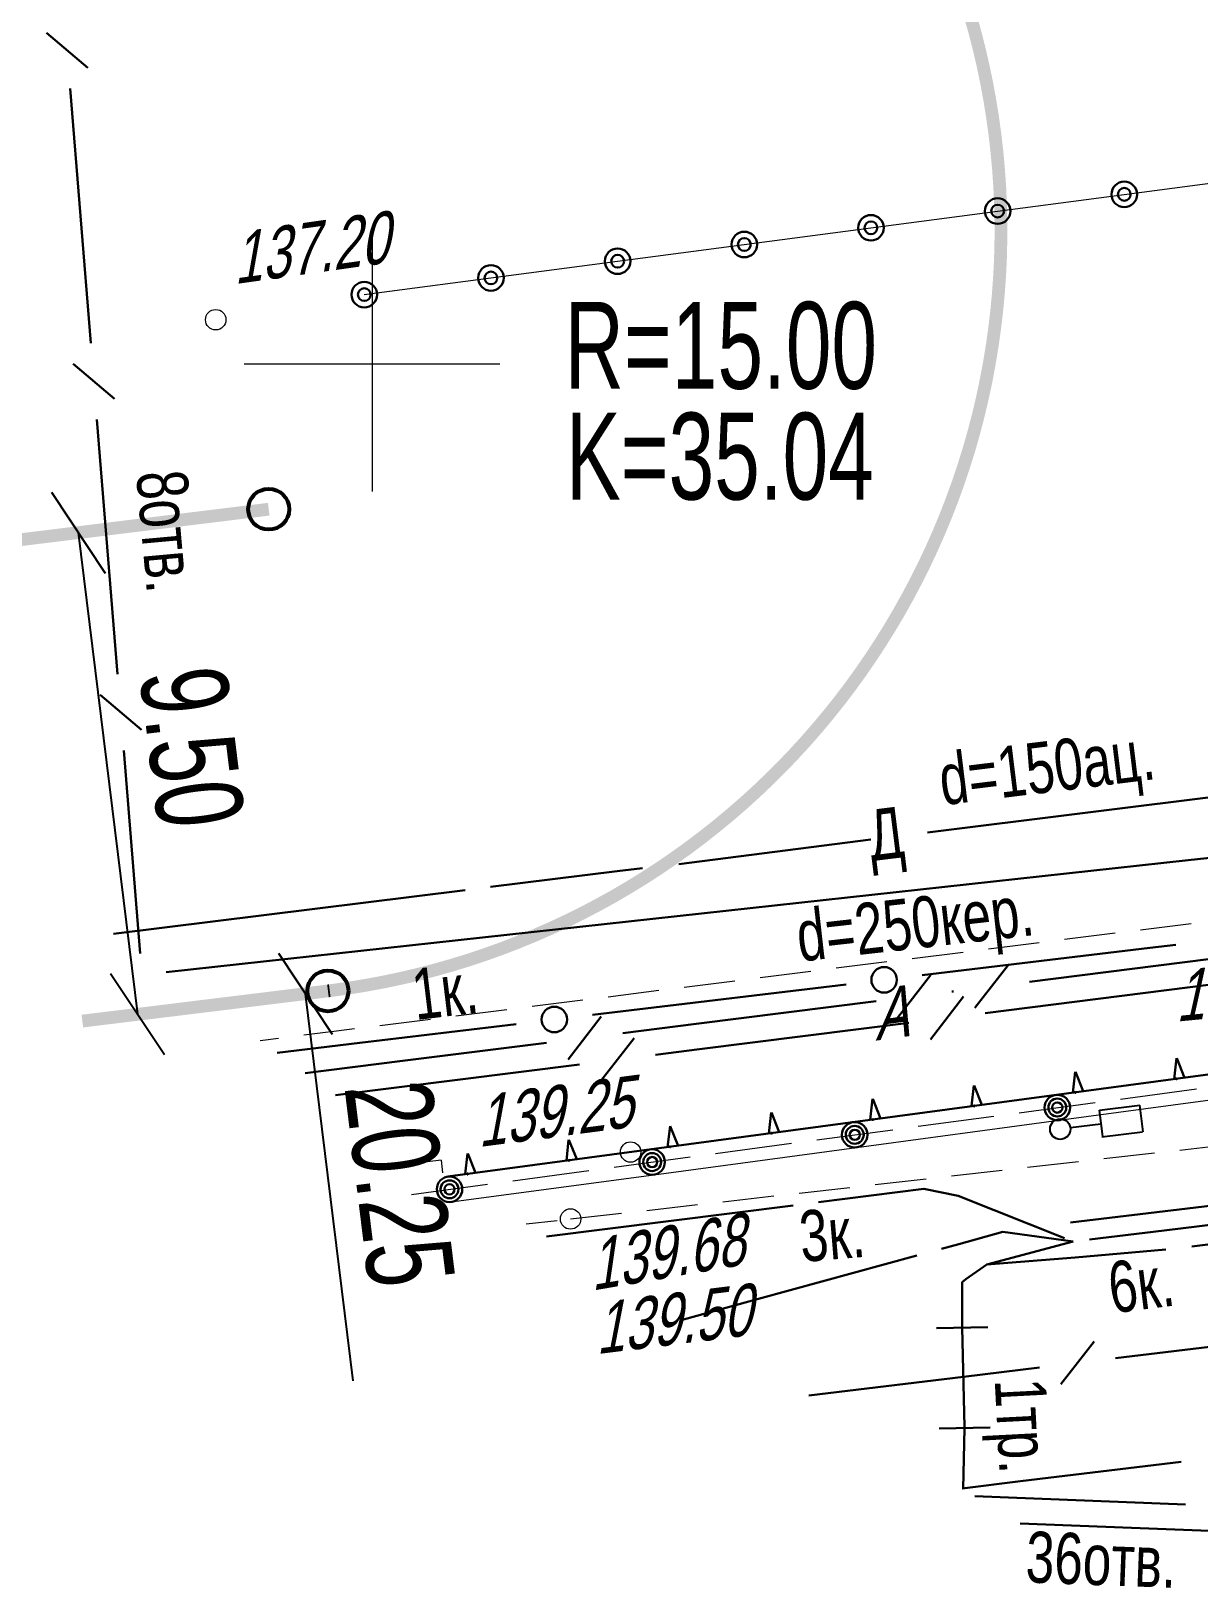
# Model space of a CAD drawing. Extents: x 10098 to 11902, y 8648 to 10202.
# Drawn here: x 11643.33 to 11666.18, y 8876.04 to 8906.51 of the extents above; entities that cross this region are included whole.
import ezdxf
from ezdxf.enums import TextEntityAlignment as Align

# ---------------------------------------------------------------- set-up
doc = ezdxf.new("R2010")
doc.units = 0
for name, color, linetype in [('20_Строения', 7, 'Continuous'), ('23_Ограждения', 7, 'Continuous'), ('30_ЖД_обустройства', 7, 'Continuous'), ('38_Высотные_отметки', 7, 'Continuous'), ('50_Красные_линии', 7, 'Continuous'), ('51_Сетка_координат', 7, 'Continuous'), ('52_Топонимика', 7, 'Continuous')]:
    doc.layers.add(name, color=color, linetype=linetype)
for name, color, linetype, lineweight in [('3_Дренаж', 30, 'Continuous', 30), ('4_Канализация', 16, 'Continuous', 30), ('7_Электрокабели', 1, 'Continuous', 30), ('8_Связь', 3, 'Continuous', 30)]:
    doc.layers.add(name, color=color, linetype=linetype, lineweight=lineweight)
doc.styles.add('mggt', font='russian_1251.shx', dxfattribs={"width": 0.75, "oblique": 18, "height": 1})
doc.styles.add('Style-RUSSIAN_1251', font='RUSSIAN_1251.shx')
doc.styles.add('Style-RUSSIAN_1251 I 0.00000', font='RUSSIAN_1251.shx')
doc.linetypes.add('zopl', pattern='A,1.5,[9,dgnlstyle-m500.shx,S=0.007944,R=0,X=0,Y=0],1.5,-2,3,-2', length=10)

msp = doc.modelspace()

# ---------------------------------------------------------------- hatches: boundary and pattern name
at = {"layer": '50_Красные_линии', "linetype": 'Continuous', "lineweight": 25}
for points in [[(11661.815, 8906.89), (11661.812, 8906.898), (11661.573, 8906.824), (11661.575, 8906.819), (11661.668, 8906.489), (11661.754, 8906.156), (11661.822, 8905.865), (11662.065, 8905.921), (11661.997, 8906.216), (11661.91, 8906.554)], [(11662.076, 8905.875), (11662.065, 8905.921), (11661.822, 8905.865), (11661.832, 8905.821), (11661.902, 8905.485), (11661.965, 8905.147), (11662.006, 8904.891), (11662.253, 8904.93), (11662.211, 8905.19), (11662.148, 8905.533)], [(11662.267, 8904.845), (11662.253, 8904.93), (11662.006, 8904.891), (11662.019, 8904.808), (11662.066, 8904.468), (11662.105, 8904.127), (11662.125, 8903.907), (11662.374, 8903.929), (11662.354, 8904.152), (11662.314, 8904.499)], [(11662.385, 8903.804), (11662.374, 8903.929), (11662.125, 8903.907), (11662.136, 8903.785), (11662.159, 8903.442), (11662.175, 8903.099), (11662.178, 8902.917), (11662.428, 8902.922), (11662.424, 8903.107), (11662.409, 8903.456)], [(11662.432, 8902.758), (11662.428, 8902.922), (11662.178, 8902.917), (11662.182, 8902.755), (11662.181, 8902.412), (11662.173, 8902.068), (11662.166, 8901.926), (11662.416, 8901.914), (11662.423, 8902.059), (11662.431, 8902.408)], [(11662.406, 8901.71), (11662.416, 8901.914), (11662.166, 8901.926), (11662.156, 8901.725), (11662.132, 8901.382), (11662.099, 8901.04), (11662.087, 8900.938), (11662.336, 8900.909), (11662.348, 8901.014), (11662.381, 8901.362)], [(11662.307, 8900.667), (11662.336, 8900.909), (11662.087, 8900.938), (11662.059, 8900.699), (11662.011, 8900.359), (11661.955, 8900.02), (11661.943, 8899.957), (11662.189, 8899.911), (11662.201, 8899.977), (11662.258, 8900.321)], [(11662.137, 8899.633), (11662.189, 8899.911), (11661.943, 8899.957), (11661.891, 8899.683), (11661.82, 8899.347), (11661.741, 8899.012), (11661.734, 8898.989), (11661.976, 8898.925), (11661.983, 8898.952), (11662.064, 8899.292)], [(11661.895, 8898.614), (11661.976, 8898.925), (11661.734, 8898.989), (11661.654, 8898.68), (11661.559, 8898.35), (11661.46, 8898.033), (11661.699, 8897.959), (11661.799, 8898.278)], [(11661.695, 8897.945), (11661.699, 8897.959), (11661.46, 8898.033), (11661.457, 8898.022), (11661.347, 8897.696), (11661.23, 8897.374), (11661.124, 8897.101), (11661.357, 8897.01), (11661.464, 8897.285), (11661.583, 8897.614)], [(11647.001, 8896.906), (11647.994, 8897.028), (11647.963, 8897.276), (11646.971, 8897.154)], [(11644.024, 8896.54), (11645.016, 8896.662), (11644.986, 8896.91), (11643.993, 8896.788)], [(11645.016, 8896.662), (11646.009, 8896.784), (11645.978, 8897.032), (11644.986, 8896.91)], [(11646.009, 8896.784), (11647.001, 8896.906), (11646.971, 8897.154), (11645.978, 8897.032)], [(11661.337, 8896.96), (11661.357, 8897.01), (11661.124, 8897.101), (11661.105, 8897.053), (11660.973, 8896.736), (11660.834, 8896.422), (11660.726, 8896.193), (11660.952, 8896.086), (11661.061, 8896.318), (11661.203, 8896.638)], [(11643.031, 8896.418), (11644.024, 8896.54), (11643.993, 8896.788), (11643.001, 8896.666)], [(11660.912, 8896.002), (11660.952, 8896.086), (11660.726, 8896.193), (11660.687, 8896.112), (11660.534, 8895.804), (11660.373, 8895.501), (11660.268, 8895.314), (11660.487, 8895.192), (11660.593, 8895.381), (11660.756, 8895.69)], [(11660.422, 8895.076), (11660.487, 8895.192), (11660.268, 8895.314), (11660.205, 8895.201), (11660.031, 8894.905), (11659.849, 8894.613), (11659.754, 8894.467), (11659.963, 8894.33), (11660.06, 8894.479), (11660.245, 8894.776)], [(11659.869, 8894.187), (11659.963, 8894.33), (11659.754, 8894.467), (11659.661, 8894.326), (11659.467, 8894.043), (11659.266, 8893.764), (11659.184, 8893.656), (11659.383, 8893.505), (11659.467, 8893.616), (11659.671, 8893.899)], [(11659.256, 8893.337), (11659.383, 8893.505), (11659.184, 8893.656), (11659.058, 8893.49), (11658.845, 8893.222), (11658.625, 8892.958), (11658.561, 8892.885), (11658.749, 8892.72), (11658.815, 8892.795), (11659.038, 8893.064)], [(11658.585, 8892.532), (11658.749, 8892.72), (11658.561, 8892.885), (11658.399, 8892.699), (11658.167, 8892.445), (11657.929, 8892.197), (11657.888, 8892.157), (11658.065, 8891.98), (11658.108, 8892.022), (11658.349, 8892.275)], [(11657.86, 8891.776), (11658.065, 8891.98), (11657.888, 8892.157), (11657.686, 8891.955), (11657.437, 8891.718), (11657.183, 8891.487), (11657.169, 8891.475), (11657.333, 8891.286), (11657.349, 8891.3), (11657.607, 8891.535)], [(11657.085, 8891.071), (11657.333, 8891.286), (11657.169, 8891.475), (11656.923, 8891.262), (11656.659, 8891.043), (11656.403, 8890.841), (11656.558, 8890.645), (11656.816, 8890.849)], [(11656.542, 8890.632), (11656.558, 8890.645), (11656.403, 8890.841), (11656.389, 8890.83), (11656.115, 8890.624), (11655.835, 8890.423), (11655.599, 8890.262), (11655.74, 8890.056), (11655.979, 8890.219), (11656.263, 8890.422)], [(11655.69, 8890.022), (11655.74, 8890.056), (11655.599, 8890.262), (11655.552, 8890.23), (11655.264, 8890.043), (11654.971, 8889.862), (11654.758, 8889.737), (11654.884, 8889.522), (11655.1, 8889.648), (11655.397, 8889.831)], [(11654.799, 8889.471), (11654.884, 8889.522), (11654.758, 8889.737), (11654.675, 8889.689), (11654.374, 8889.522), (11654.07, 8889.362), (11653.884, 8889.27), (11653.995, 8889.046), (11654.184, 8889.14), (11654.493, 8889.302)], [(11653.871, 8888.984), (11653.995, 8889.046), (11653.884, 8889.27), (11653.762, 8889.21), (11653.451, 8889.064), (11653.137, 8888.926), (11652.981, 8888.862), (11653.076, 8888.631), (11653.235, 8888.696), (11653.555, 8888.837)], [(11652.912, 8888.563), (11653.076, 8888.631), (11652.981, 8888.862), (11652.819, 8888.795), (11652.499, 8888.671), (11652.175, 8888.555), (11652.053, 8888.514), (11652.132, 8888.277), (11652.257, 8888.319), (11652.586, 8888.437)], [(11651.926, 8888.208), (11652.132, 8888.277), (11652.053, 8888.514), (11651.85, 8888.447), (11651.521, 8888.345), (11651.191, 8888.252), (11651.103, 8888.229), (11651.166, 8887.987), (11651.256, 8888.011), (11651.592, 8888.106)], [(11650.918, 8887.923), (11651.166, 8887.987), (11651.103, 8888.229), (11650.858, 8888.166), (11650.524, 8888.088), (11650.187, 8888.018), (11650.137, 8888.008), (11650.183, 8887.763), (11650.236, 8887.772), (11650.578, 8887.844)], [(11648.16, 8887.477), (11649.153, 8887.599), (11649.122, 8887.847), (11648.13, 8887.725)], [(11649.153, 8887.599), (11649.188, 8887.604), (11649.157, 8887.852), (11649.122, 8887.847)], [(11649.892, 8887.709), (11650.183, 8887.763), (11650.137, 8888.008), (11649.85, 8887.955), (11649.51, 8887.9), (11649.17, 8887.853), (11649.157, 8887.852), (11649.188, 8887.604), (11649.202, 8887.605), (11649.547, 8887.653)], [(11645.183, 8887.111), (11646.175, 8887.233), (11646.145, 8887.481), (11645.152, 8887.359)], [(11646.175, 8887.233), (11647.168, 8887.355), (11647.137, 8887.603), (11646.145, 8887.481)], [(11647.168, 8887.355), (11648.16, 8887.477), (11648.13, 8887.725), (11647.137, 8887.603)], [(11644.347, 8887.008), (11645.183, 8887.111), (11645.152, 8887.359), (11644.316, 8887.257)]]:
    msp.add_hatch(color=8, dxfattribs=at).paths.add_polyline_path(points)

# ---------------------------------------------------------------- linework, layer by layer
at = {"layer": '20_Строения', "color": 8, "linetype": 'Continuous', "lineweight": 15}
for q in [(11651.086, 8884.377), (11651.381, 8884.162)]:
    msp.add_line((11651.35, 8884.41), q, dxfattribs=at)
at = {"layer": '23_Ограждения', "color": 8, "linetype": 'Continuous', "lineweight": 15}
for p, q in [((11664.72, 8903.315), (11667.199, 8903.642)), ((11662.242, 8902.988), (11664.72, 8903.315)), ((11659.763, 8902.661), (11662.242, 8902.988)), ((11657.285, 8902.334), (11659.763, 8902.661)), ((11654.806, 8902.007), (11657.285, 8902.334)), ((11652.328, 8901.68), (11654.806, 8902.007)), ((11649.849, 8901.353), (11652.328, 8901.68)), ((11663.443, 8885.193), (11667.407, 8885.726)), ((11664.649, 8885.607), (11666.135, 8885.807)), ((11662.666, 8885.34), (11664.153, 8885.54)), ((11659.479, 8884.659), (11663.443, 8885.193)), ((11660.684, 8885.074), (11662.171, 8885.274)), ((11656.72, 8884.54), (11658.207, 8884.74)), ((11658.702, 8884.807), (11660.189, 8885.007)), ((11665.81, 8884.608), (11666.804, 8884.721)), ((11654.738, 8884.273), (11656.225, 8884.474)), ((11655.515, 8884.126), (11659.479, 8884.659)), ((11664.319, 8884.44), (11665.313, 8884.552)), ((11651.55, 8883.592), (11655.515, 8884.126)), ((11652.756, 8884.007), (11654.242, 8884.207)), ((11661.338, 8884.102), (11662.332, 8884.215)), ((11662.829, 8884.271), (11663.823, 8884.384)), ((11650.774, 8883.74), (11652.26, 8883.94)), ((11658.357, 8883.765), (11659.351, 8883.878)), ((11659.848, 8883.934), (11660.842, 8884.046)), ((11655.376, 8883.428), (11656.37, 8883.54)), ((11656.867, 8883.596), (11657.861, 8883.709)), ((11653.014, 8883.161), (11653.626, 8883.23)), ((11653.886, 8883.259), (11654.88, 8883.371))]:
    msp.add_line(p, q, dxfattribs=at)
at = {"layer": '23_Ограждения', "color": 8, "linetype": 'Continuous', "lineweight": 30}
for p, q in [((11665.696, 8885.997), (11665.742, 8886.407)), ((11665.899, 8886.024), (11665.747, 8886.407)), ((11663.714, 8885.731), (11663.759, 8886.14)), ((11663.917, 8885.758), (11663.765, 8886.141)), ((11661.732, 8885.465), (11661.777, 8885.874)), ((11661.935, 8885.492), (11661.783, 8885.875)), ((11657.767, 8884.932), (11657.813, 8885.342)), ((11657.97, 8884.96), (11657.818, 8885.343)), ((11659.749, 8885.199), (11659.795, 8885.608)), ((11659.952, 8885.226), (11659.8, 8885.609)), ((11655.785, 8884.666), (11655.831, 8885.076)), ((11655.988, 8884.693), (11655.836, 8885.076)), ((11653.803, 8884.4), (11653.848, 8884.809)), ((11654.006, 8884.427), (11653.854, 8884.81)), ((11651.821, 8884.134), (11651.866, 8884.543)), ((11652.023, 8884.161), (11651.872, 8884.544))]:
    msp.add_line(p, q, dxfattribs=at)
msp.add_lwpolyline([(11651.484, 8884.088), (11653.722, 8884.389), (11677.394, 8887.568), (11701.07, 8890.761)], dxfattribs=at)
at = {"layer": '23_Ограждения', "color": 8, "linetype": 'Continuous', "lineweight": 15}
for points in [[(11665.037, 8888.921), (11666.03, 8889.046)], [(11663.549, 8888.734), (11664.541, 8888.859)], [(11660.573, 8888.36), (11661.565, 8888.484)], [(11662.061, 8888.547), (11663.053, 8888.672)], [(11657.596, 8887.985), (11658.588, 8888.11)], [(11659.084, 8888.172), (11660.077, 8888.297)], [(11656.108, 8887.798), (11657.1, 8887.922)], [(11653.131, 8887.423), (11654.124, 8887.548)], [(11654.62, 8887.61), (11655.612, 8887.735)], [(11650.155, 8887.048), (11651.147, 8887.173)], [(11651.643, 8887.235), (11652.635, 8887.36)], [(11648.667, 8886.861), (11649.305, 8886.941), (11649.659, 8886.986)], [(11647.812, 8886.753), (11648.171, 8886.798)]]:
    msp.add_lwpolyline(points, dxfattribs=at)
at = {"layer": '23_Ограждения', "color": 8, "linetype": 'Continuous', "lineweight": 30}
for centre, radius in [((11664.72, 8903.315), 0.25), ((11664.72, 8903.315), 0.125), ((11662.242, 8902.988), 0.25), ((11662.242, 8902.988), 0.125), ((11659.763, 8902.661), 0.25), ((11659.763, 8902.661), 0.125), ((11657.285, 8902.334), 0.25), ((11657.285, 8902.334), 0.125), ((11654.806, 8902.007), 0.25), ((11654.806, 8902.007), 0.125), ((11652.327, 8901.68), 0.25), ((11652.327, 8901.68), 0.125), ((11649.848, 8901.353, 0.005), 0.25), ((11649.848, 8901.353, 0.005), 0.125), ((11665.745, 8886.004), 0.01), ((11663.41, 8885.44), 0.25), ((11663.763, 8885.737), 0.01), ((11661.781, 8885.471), 0.01), ((11663.41, 8885.44), 0.175), ((11663.41, 8885.44), 0.1), ((11659.446, 8884.907), 0.25), ((11659.446, 8884.907), 0.175), ((11659.799, 8885.205), 0.01), ((11657.817, 8884.939), 0.01), ((11659.446, 8884.907), 0.1), ((11653.852, 8884.406), 0.01), ((11655.481, 8884.373), 0.25), ((11655.481, 8884.373), 0.175), ((11655.481, 8884.373), 0.1), ((11655.834, 8884.673), 0.01), ((11651.87, 8884.14), 0.01), ((11651.517, 8883.84), 0.25), ((11651.517, 8883.84), 0.175), ((11651.517, 8883.84), 0.1)]:
    msp.add_circle(centre, radius, dxfattribs=at)
at = {"layer": '30_ЖД_обустройства', "color": 8, "linetype": 'Continuous'}
for p, q in [((11664.228, 8885.386), (11664.293, 8884.872)), ((11664.233, 8885.387), (11665.024, 8885.487)), ((11665.019, 8885.486), (11665.084, 8884.968)), ((11663.665, 8885.047), (11664.261, 8885.122)), ((11664.284, 8884.867), (11665.075, 8884.967))]:
    msp.add_line(p, q, dxfattribs=at)
msp.add_circle((11663.467, 8885.018), 0.2, dxfattribs=at)
at = {"layer": '38_Высотные_отметки', "color": 8, "lineweight": 9}
for centre in [(11646.941, 8900.862, 137.2), (11655.06, 8884.569), (11653.886, 8883.259)]:
    msp.add_circle(centre, 0.2, dxfattribs=at)
at = {"layer": '3_Дренаж', "color": 8, "linetype": 'Continuous', "lineweight": 30}
for p, q in [((11660.87, 8890.823), (11666.952, 8891.581)), ((11656.006, 8890.204), (11659.761, 8890.685)), ((11652.319, 8889.758), (11654.796, 8890.067)), ((11654.796, 8890.067), (11655.296, 8890.129)), ((11644.938, 8888.838), (11651.822, 8889.696))]:
    msp.add_line(p, q, dxfattribs=at)
at = {"layer": '4_Канализация', "color": 8, "linetype": 'Continuous', "lineweight": 30}
for p, q in [((11665.971, 8890.282), (11670.345, 8890.757)), ((11645.973, 8888.088), (11665.971, 8890.282))]:
    msp.add_line(p, q, dxfattribs=at)
at = {"layer": '50_Красные_линии', "color": 8, "linetype": 'Continuous', "lineweight": 25}
for p, q in [((11643.727, 8897.486), (11644.778, 8895.902)), ((11644.252, 8896.694), (11645.411, 8887.265)), ((11648.168, 8888.459), (11649.219, 8886.876)), ((11645.936, 8886.473), (11644.885, 8888.057)), ((11648.693, 8887.667), (11649.624, 8880.092))]:
    msp.add_line(p, q, dxfattribs=at)
at = {"layer": '50_Красные_линии', "color": 8, "linetype": 'Continuous', "lineweight": 53}
for centre in [(11647.979, 8897.152), (11649.137, 8887.723)]:
    msp.add_arc(centre, 0.4, 0, 360, dxfattribs=at)
at = {"layer": '51_Сетка_координат', "color": 8, "lineweight": 15}
for points in [[(11650, 8902.5), (11650, 8897.5)], [(11647.5, 8900), (11652.5, 8900)]]:
    msp.add_lwpolyline(points, dxfattribs=at)
at = {"layer": '7_Электрокабели', "color": 8, "linetype": 'Continuous', "lineweight": 30}
for p, q in [((11660.766, 8888.03), (11665.223, 8888.566)), ((11665.223, 8888.566), (11665.73, 8888.627)), ((11654.916, 8887.326), (11659.277, 8887.851)), ((11654.312, 8887.253), (11654.916, 8887.326)), ((11649.762, 8886.706), (11652.823, 8887.074)), ((11648.145, 8886.511), (11649.762, 8886.706)), ((11658.74, 8883.588), (11660.8, 8883.846)), ((11660.8, 8883.846), (11661.467, 8883.71)), ((11653.412, 8882.919), (11658.244, 8883.525)), ((11661.467, 8883.71), (11663.552, 8882.882)), ((11663.671, 8883.188), (11668.635, 8883.786)), ((11665.498, 8883.035), (11669.001, 8883.453)), ((11661.481, 8882.768), (11662.345, 8883.005)), ((11662.345, 8883.005), (11663.719, 8882.816)), ((11664.037, 8882.855), (11665.498, 8883.035)), ((11666.041, 8882.722), (11669.598, 8883.147)), ((11661.147, 8882.676), (11661.481, 8882.768)), ((11662.028, 8882.365), (11663.719, 8882.816)), ((11663.759, 8882.507), (11665.536, 8882.662)), ((11657.561, 8881.694), (11660.664, 8882.544)), ((11661.623, 8882.079), (11662.028, 8882.365)), ((11662.028, 8882.365), (11663.759, 8882.507)), ((11661.548, 8882.021), (11661.623, 8882.079)), ((11661.548, 8881.132), (11661.548, 8882.021)), ((11656.095, 8881.292), (11657.561, 8881.694)), ((11661.568, 8877.974), (11661.595, 8879.167)), ((11662.688, 8878.125), (11665.834, 8878.507)), ((11661.547, 8877.986), (11662.688, 8878.125))]:
    msp.add_line(p, q, dxfattribs=at)
for points in [[(11661.048, 8881.12), (11662.048, 8881.144)], [(11661.596, 8879.191), (11661.549, 8881.132)], [(11661.095, 8879.156), (11662.095, 8879.18)]]:
    msp.add_lwpolyline(points, dxfattribs=at)
for centre in [(11660.021, 8887.94), (11653.568, 8887.164)]:
    msp.add_circle(centre, 0.25, dxfattribs=at)
at = {"layer": '8_Связь', "color": 8, "linetype": 'Continuous', "lineweight": 30}
for p, q in [((11643.628, 8906.479), (11644.436, 8905.792)), ((11644.497, 8900.405), (11644.093, 8905.388)), ((11644.153, 8900), (11644.962, 8899.313)), ((11645.022, 8893.926), (11644.618, 8898.909)), ((11644.678, 8893.522), (11645.487, 8892.835)), ((11645.465, 8888.456), (11645.143, 8892.431)), ((11662.868, 8887.903), (11667.828, 8888.529)), ((11662.449, 8888.228), (11661.799, 8887.39)), ((11660.935, 8888.037), (11660.284, 8887.199)), ((11661.996, 8887.288), (11666.956, 8887.915)), ((11656.346, 8887.079), (11659.865, 8887.524)), ((11661.577, 8887.613), (11660.926, 8886.775)), ((11661.349, 8887.711), (11661.38, 8887.715)), ((11654.486, 8887.222), (11653.836, 8886.384)), ((11654.905, 8886.897), (11656.346, 8887.079)), ((11656.409, 8886.583), (11660.507, 8887.1)), ((11650.599, 8886.354), (11653.417, 8886.709)), ((11655.128, 8886.799), (11654.478, 8885.961)), ((11655.547, 8886.474), (11656.409, 8886.583)), ((11648.693, 8886.113), (11650.599, 8886.354)), ((11649.285, 8885.684), (11654.059, 8886.286)), ((11664.549, 8880.532), (11669.512, 8881.134)), ((11664.131, 8880.859), (11663.477, 8880.024)), ((11658.549, 8879.804), (11661.572, 8880.171)), ((11661.572, 8880.171), (11663.06, 8880.351)), ((11661.797, 8877.835), (11665.92, 8877.673)), ((11662.68, 8877.3), (11664.864, 8877.214)), ((11664.864, 8877.214), (11666.728, 8877.14))]:
    msp.add_line(p, q, dxfattribs=at)

# ---------------------------------------------------------------- texts
at = {"layer": '38_Высотные_отметки', "color": 8, "lineweight": 15, "style": 'mggt', "oblique": 18, "width": 0.75}
for s, rotation, p in [('137.20', 8, (11647.312, 8901.557, 137.2)), ('136.46', 5.4891, (11665.736, 8887.121, 136.46)), ('139.25    ', 7.4861, (11652.088, 8884.666)), ('139.68    ', 9.7513, (11654.306, 8881.855)), ('139.50    ', 7.0936, (11654.395, 8880.612))]:
    msp.add_text(s, height=1, rotation=rotation, dxfattribs=at).set_placement(p)
at = {"layer": '3_Дренаж', "color": 8, "linetype": 'Continuous', "lineweight": 15, "style": 'mggt', "width": 0.75}
for s, rotation, p in [('d=150ац.', 7.0221, (11661.166, 8891.356)), ('Д                   ', 7.0995, (11659.777, 8890.262))]:
    msp.add_text(s, height=1, rotation=rotation, dxfattribs=at).set_placement(p)
at = {"layer": '4_Канализация', "color": 8, "linetype": 'Continuous', "lineweight": 15, "style": 'mggt', "width": 0.75}
msp.add_text('d=250кер.', height=1, rotation=6.4739, dxfattribs=at).set_placement((11658.369, 8888.295))
at = {"layer": '50_Красные_линии', "color": 8, "linetype": 'zopl', "lineweight": 53, "style": 'Style-RUSSIAN_1251 I 0.00000', "width": 0.705882}
for s, p in [('R=15.00', (11653.771, 8899.51)), ('K=35.04', (11653.796, 8897.341))]:
    msp.add_text(s, height=1.7, dxfattribs=at).set_placement(p)
at = {"layer": '50_Красные_линии', "color": 8, "linetype": 'Continuous', "lineweight": 53, "style": 'Style-RUSSIAN_1251', "width": 0.705882}
msp.add_text('9.50', height=1.7, rotation=277.0071, dxfattribs=at).set_placement((11646.291, 8894.044), align=Align.MIDDLE_LEFT)
msp.add_text('20.25', height=1.7, rotation=277.0071, dxfattribs=at).set_placement((11650.548, 8883.951), align=Align.MIDDLE_CENTER)
at = {"layer": '52_Топонимика', "color": 8, "linetype": 'Continuous', "lineweight": 15, "style": 'mggt', "oblique": 18, "width": 0.75}
msp.add_text('А', height=1, rotation=7.6973, dxfattribs=at).set_placement((11659.855, 8886.749))
at = {"layer": '7_Электрокабели', "color": 8, "linetype": 'Continuous', "lineweight": 15, "style": 'mggt', "width": 0.75}
for s, rotation, p in [('1к.', 6.9078, (11650.793, 8887.647)), ('6к.', 7.1454, (11664.417, 8881.907)), ('1тр.', 272.9805, (11662.684, 8880.135))]:
    msp.add_text(s, height=1, rotation=rotation, dxfattribs=at).set_placement(p, align=Align.MIDDLE_LEFT)
msp.add_text('3к.', height=1, rotation=4.7101, dxfattribs=at).set_placement((11658.408, 8882.416))
at = {"layer": '8_Связь', "color": 8, "linetype": 'Continuous', "lineweight": 15, "style": 'mggt', "width": 0.75}
for s, rotation, p in [('8отв.', 275.1353, (11645.383, 8897.863)), ('36отв.', 357.8004, (11662.779, 8876.148))]:
    msp.add_text(s, height=1, rotation=rotation, dxfattribs=at).set_placement(p)

doc.saveas('drawing.dxf')
